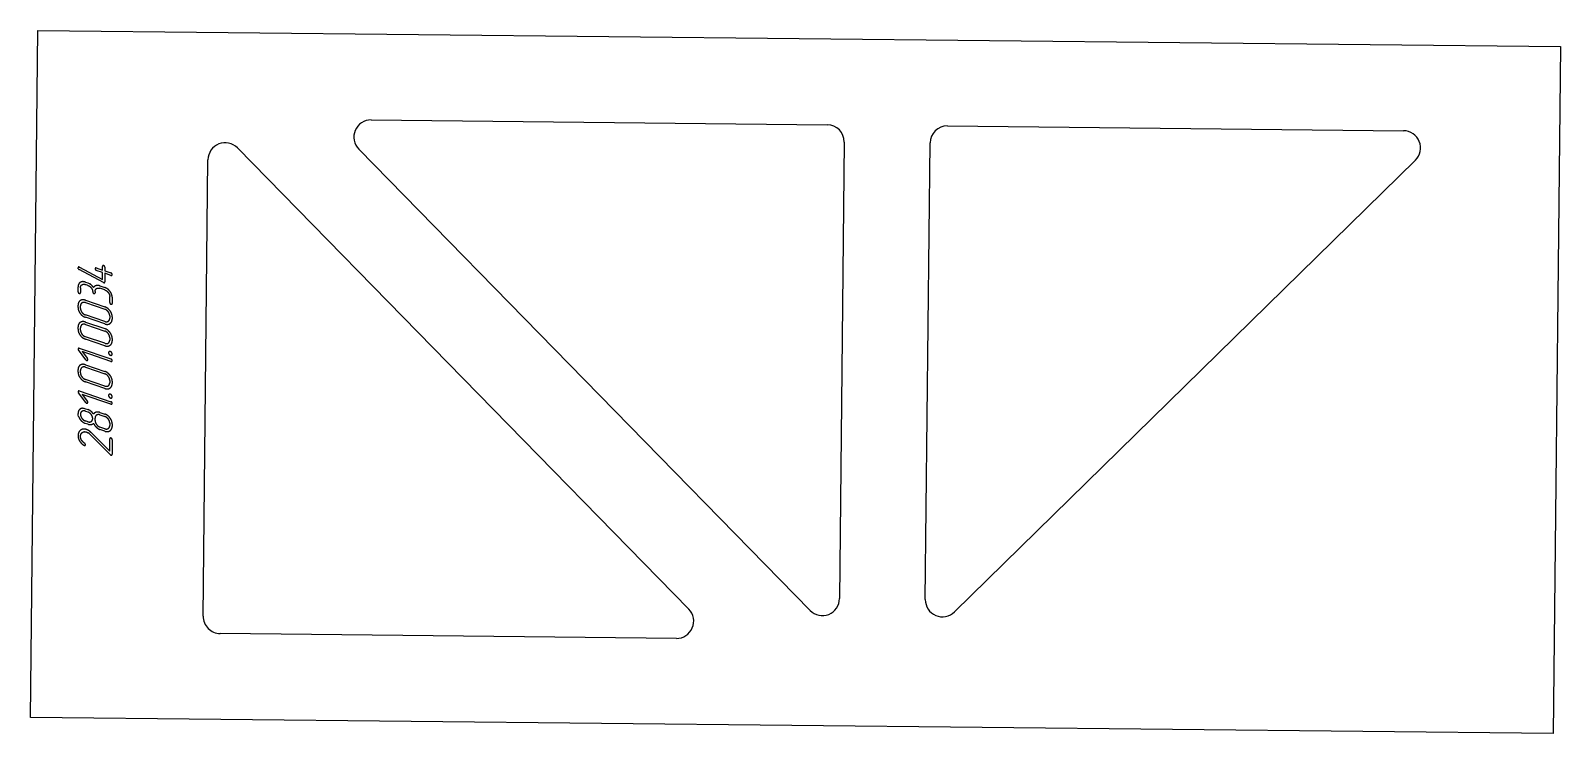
# Model space of a CAD drawing. Header units: millimetres. Extents: x 25 to 917, y 44 to 453.
import ezdxf

# ---------------------------------------------------------------- set-up
doc = ezdxf.new("R2010")
doc.units = ezdxf.units.MM
doc.linetypes.add('K5LT_BASIC', pattern=[0])
doc.layers.add('Engraving', color=7, linetype='Continuous')

msp = doc.modelspace()

# ---------------------------------------------------------------- linework, layer by layer
at = {"color": 143, "linetype": 'K5LT_BASIC', "lineweight": 25, "true_color": 0x33acca}
for p, q in [((25.41, 52.8), (29.57, 452.78)), ((29.57, 452.78), (917, 443.56)), ((917, 443.56), (912.85, 43.58)), ((223.89, 400.76), (489.73, 398)), ((559.73, 397.27), (825.57, 394.51)), ((145.94, 384.5), (409.02, 115.89)), ((479.72, 115.16), (216.64, 383.76)), ((499.63, 387.89), (496.87, 122.05)), ((546.87, 121.53), (549.63, 387.37)), ((126.03, 111.76), (128.79, 377.6)), ((832.47, 377.36), (563.86, 114.28)), ((401.77, 98.89), (135.93, 101.66)), ((912.85, 43.58), (25.41, 52.8))]:
    msp.add_line(p, q, dxfattribs=at)
for centre, start, end in [((223.79, 390.76), 89.40463, 224.40463), ((489.63, 388), 359.40463, 89.40463), ((559.63, 387.27), 89.40463, 179.40463), ((825.47, 384.51), 314.40463, 89.40463), ((138.79, 377.5), 44.40463, 179.40463), ((486.87, 122.15), 224.40463, 359.40463), ((556.86, 121.43), 179.40463, 314.40463), ((136.03, 111.66), 179.40463, 269.40463), ((401.87, 108.89), 269.40463, 44.40463)]:
    msp.add_arc(centre, 10, start, end, dxfattribs=at)
at = {"layer": 'Engraving', "color": 143, "linetype": 'K5LT_BASIC', "lineweight": 25, "true_color": 0x33acca}
for p, q in [((53.21, 314.15), (53.07, 314.63)), ((67.84, 306.09), (53.63, 313.76)), ((53.76, 315.12), (53.92, 315.05)), ((53.92, 315.05), (67.27, 307.84)), ((63.71, 314.58), (67.27, 313.37)), ((67.27, 311.95), (63.71, 313.16)), ((67.27, 313.37), (67.27, 315.52)), ((68.7, 315.03), (68.7, 312.89)), ((68.7, 312.89), (72.25, 311.68)), ((53.07, 300.7), (53.07, 303.54)), ((57.33, 306.35), (58.75, 305.87)), ((58.75, 304.44), (57.33, 304.93)), ((58.75, 305.87), (59.22, 305.71)), ((59.22, 305.71), (59.51, 305.61)), ((59.51, 305.61), (59.79, 305.43)), ((65.86, 304.16), (68.7, 303.2)), ((67.27, 307.84), (67.27, 311.95)), ((68.01, 306.02), (67.84, 306.09)), ((68.7, 311.46), (68.7, 306.49)), ((72.25, 310.26), (68.7, 311.46)), ((54.49, 303.05), (54.49, 300.21)), ((57.33, 295.8), (68.7, 291.94)), ((57.33, 294.38), (68.7, 290.51)), ((63.02, 300.86), (63.02, 300.16)), ((68.7, 301.77), (65.86, 302.74)), ((71.54, 294.42), (71.54, 297.97)), ((72.96, 297.49), (72.96, 293.93)), ((53.07, 291.55), (53.07, 292.97)), ((54.49, 291.07), (54.49, 292.49)), ((68.7, 283.4), (57.33, 287.26)), ((68.7, 281.97), (57.33, 285.84)), ((71.54, 286.69), (71.54, 285.27)), ((72.96, 286.21), (72.96, 284.79)), ((53.07, 278.85), (53.07, 280.27)), ((54.49, 278.37), (54.49, 279.79)), ((57.33, 283.1), (68.7, 279.24)), ((57.33, 281.68), (68.7, 277.81)), ((53.78, 267.86), (72.25, 261.58)), ((68.7, 270.7), (57.33, 274.56)), ((68.7, 269.27), (57.33, 273.14)), ((71.54, 273.99), (71.54, 272.57)), ((72.96, 273.51), (72.96, 272.09)), ((57.54, 261.12), (53.28, 266.82)), ((55.48, 265.86), (58.54, 261.78)), ((72.25, 260.16), (55.48, 265.86)), ((53.07, 253.98), (53.07, 255.4)), ((54.49, 253.5), (54.49, 254.92)), ((57.33, 258.23), (68.7, 254.37)), ((57.33, 256.81), (68.7, 252.94)), ((68.7, 245.83), (57.33, 249.69)), ((57.54, 236.25), (53.28, 241.95)), ((53.78, 242.99), (72.25, 236.71)), ((55.48, 240.99), (58.54, 236.91)), ((72.25, 235.29), (55.48, 240.99)), ((68.7, 244.4), (57.33, 248.27)), ((71.54, 249.12), (71.54, 247.7)), ((72.96, 248.64), (72.96, 247.22)), ((55.67, 232.91), (56.42, 232.87)), ((56.42, 232.87), (56.87, 232.79)), ((56.87, 232.79), (57.32, 232.64)), ((57.32, 232.64), (58.76, 232.15)), ((53.07, 229.37), (53.07, 229.81)), ((53.14, 228.89), (53.07, 229.37)), ((53.35, 228.06), (53.14, 228.89)), ((58.76, 223.62), (57.3, 224.11)), ((57.32, 231.21), (58.77, 230.72)), ((58.77, 225.04), (57.32, 225.53)), ((63.02, 225.73), (63.02, 227.15)), ((65.86, 230.45), (68.7, 229.48)), ((65.86, 229.02), (68.7, 228.06)), ((71.54, 224.25), (71.54, 222.83)), ((72.96, 223.77), (72.96, 222.35)), ((59.49, 218.17), (59, 218.56)), ((60.05, 217.69), (59.49, 218.17)), ((71.85, 205.88), (60.05, 217.69)), ((60.84, 218.61), (71.54, 207.92)), ((68.7, 220.95), (65.86, 221.92)), ((68.7, 219.53), (65.86, 220.5)), ((71.54, 207.92), (71.54, 215.08)), ((72.96, 214.59), (72.96, 206.1)), ((56.69, 211.16), (56.44, 211.29))]:
    msp.add_line(p, q, dxfattribs=at)
for points in [[(53.26, 315.07), (53.07, 314.92), (53.07, 314.63)], [(53.21, 314.15), (53.35, 313.9), (53.63, 313.76)], [(53.76, 315.12), (53.45, 315.23), (53.26, 315.07)], [(63.18, 314.53), (63, 314.37), (63, 314.11)], [(63, 314.11), (63, 313.83), (63.24, 313.53)], [(63.71, 314.58), (63.37, 314.7), (63.18, 314.53)], [(63.24, 313.53), (63.48, 313.24), (63.71, 313.16)], [(67.5, 315.92), (67.27, 315.77), (67.27, 315.52)], [(67.99, 315.99), (67.73, 316.07), (67.5, 315.92)], [(68.47, 315.64), (68.24, 315.9), (67.99, 315.99)], [(68.7, 315.03), (68.7, 315.38), (68.47, 315.64)], [(54.3, 306.14), (53.07, 305.33), (53.07, 303.54)], [(57.33, 306.35), (55.54, 306.96), (54.3, 306.14)], [(54.49, 303.05), (54.49, 304.26), (55.32, 304.79)], [(55.32, 304.79), (56.15, 305.33), (57.33, 304.93)], [(58.75, 304.44), (59.95, 304.04), (60.77, 302.94)], [(60.6, 304.85), (60.17, 305.26), (59.79, 305.43)], [(62.08, 303.16), (61.35, 304.22), (60.6, 304.85)], [(63.61, 304.27), (62.55, 303.97), (62.08, 303.16)], [(65.86, 304.16), (64.67, 304.57), (63.61, 304.27)], [(68.01, 306.02), (68.3, 305.92), (68.5, 306.05)], [(68.5, 306.05), (68.7, 306.18), (68.7, 306.49)], [(71.72, 300.93), (70.48, 302.59), (68.7, 303.2)], [(72.79, 311.3), (72.59, 311.56), (72.25, 311.68)], [(72.25, 310.26), (72.62, 310.13), (72.79, 310.29)], [(72.96, 310.73), (72.96, 311.04), (72.79, 311.3)], [(72.79, 310.29), (72.96, 310.6), (72.96, 310.73)], [(53.07, 300.7), (53.07, 300.34), (53.34, 300.07)], [(54.31, 295.56), (53.07, 294.72), (53.07, 292.97)], [(53.34, 300.07), (53.62, 299.8), (53.78, 299.74)], [(53.78, 299.74), (54.06, 299.65), (54.29, 299.75)], [(54.29, 299.75), (54.49, 299.89), (54.49, 300.21)], [(57.33, 295.8), (55.55, 296.4), (54.31, 295.56)], [(57.33, 294.38), (56.17, 294.77), (55.33, 294.22)], [(60.77, 302.94), (61.6, 301.83), (61.6, 300.64)], [(61.6, 300.64), (61.6, 300.28), (61.87, 300.01)], [(61.87, 300.01), (62.15, 299.74), (62.31, 299.69)], [(62.31, 299.69), (62.59, 299.59), (62.82, 299.7)], [(62.82, 299.7), (63.02, 299.83), (63.02, 300.16)], [(63.02, 300.86), (63.02, 302.07), (63.85, 302.61)], [(63.85, 302.61), (64.68, 303.14), (65.86, 302.74)], [(68.7, 301.77), (69.89, 301.37), (70.72, 300.26)], [(70.72, 300.26), (71.54, 299.16), (71.54, 297.97)], [(71.54, 294.42), (71.54, 294.06), (71.82, 293.79)], [(72.96, 297.49), (72.96, 299.26), (71.72, 300.93)], [(53.07, 291.55), (53.07, 289.76), (54.34, 288.09)], [(54.34, 288.09), (55.62, 286.42), (57.33, 285.84)], [(55.33, 294.22), (54.49, 293.67), (54.49, 292.49)], [(54.49, 291.07), (54.49, 289.89), (55.32, 288.77)], [(55.32, 288.77), (56.15, 287.66), (57.33, 287.26)], [(71.7, 289.66), (70.45, 291.34), (68.7, 291.94)], [(70.73, 288.97), (69.92, 290.1), (68.7, 290.51)], [(71.54, 286.69), (71.54, 287.84), (70.73, 288.97)], [(72.96, 286.21), (72.96, 287.99), (71.7, 289.66)], [(71.82, 293.79), (72.09, 293.52), (72.25, 293.47)], [(72.25, 293.47), (72.54, 293.37), (72.76, 293.48)], [(72.76, 293.48), (72.96, 293.61), (72.96, 293.93)], [(54.31, 282.86), (53.07, 282.02), (53.07, 280.27)], [(53.07, 278.85), (53.07, 277.06), (54.34, 275.39)], [(57.33, 283.1), (55.55, 283.7), (54.31, 282.86)], [(55.33, 281.52), (54.49, 280.97), (54.49, 279.79)], [(54.49, 278.37), (54.49, 277.19), (55.32, 276.07)], [(57.33, 281.68), (56.17, 282.07), (55.33, 281.52)], [(68.7, 283.4), (69.85, 283.01), (70.69, 283.58)], [(68.7, 281.97), (70.49, 281.36), (71.73, 282.26)], [(71.7, 276.96), (70.45, 278.64), (68.7, 279.24)], [(70.73, 276.27), (69.92, 277.4), (68.7, 277.81)], [(70.69, 283.58), (71.54, 284.15), (71.54, 285.27)], [(72.96, 273.51), (72.96, 275.29), (71.7, 276.96)], [(71.73, 282.26), (72.96, 283.15), (72.96, 284.79)], [(53.27, 267.81), (53.08, 267.66), (53.08, 267.37)], [(53.78, 267.86), (53.46, 267.97), (53.27, 267.81)], [(54.34, 275.39), (55.62, 273.72), (57.33, 273.14)], [(55.32, 276.07), (56.15, 274.96), (57.33, 274.56)], [(68.7, 270.7), (69.85, 270.31), (70.69, 270.88)], [(68.7, 269.27), (70.49, 268.66), (71.73, 269.56)], [(70.69, 270.88), (71.54, 271.45), (71.54, 272.57)], [(71.54, 273.99), (71.54, 275.14), (70.73, 276.27)], [(71.73, 269.56), (72.96, 270.45), (72.96, 272.09)], [(53.08, 267.37), (53.08, 267.09), (53.28, 266.82)], [(57.54, 261.12), (57.91, 260.78), (58.03, 260.74)], [(58.03, 260.74), (58.33, 260.64), (58.54, 260.78)], [(58.75, 261.22), (58.75, 261.49), (58.54, 261.78)], [(58.54, 260.78), (58.75, 260.92), (58.75, 261.22)], [(71.17, 265.81), (70.83, 265.59), (70.83, 265.2)], [(70.83, 265.2), (70.83, 264.68), (71.24, 264.27)], [(71.9, 265.91), (71.51, 266.04), (71.17, 265.81)], [(71.24, 264.27), (71.66, 263.86), (71.9, 263.77)], [(72.62, 265.38), (72.28, 265.78), (71.9, 265.91)], [(71.9, 263.77), (72.32, 263.63), (72.66, 263.8)], [(72.79, 261.2), (72.59, 261.47), (72.25, 261.58)], [(72.25, 260.16), (72.62, 260.03), (72.79, 260.19)], [(72.96, 264.48), (72.96, 264.99), (72.62, 265.38)], [(72.66, 263.8), (72.96, 263.98), (72.96, 264.48)], [(72.96, 260.63), (72.96, 260.94), (72.79, 261.2)], [(72.79, 260.19), (72.96, 260.5), (72.96, 260.63)], [(54.31, 257.99), (53.07, 257.15), (53.07, 255.4)], [(53.07, 253.98), (53.07, 252.19), (54.34, 250.52)], [(57.33, 258.23), (55.55, 258.83), (54.31, 257.99)], [(54.34, 250.52), (55.62, 248.85), (57.33, 248.27)], [(55.33, 256.65), (54.49, 256.1), (54.49, 254.92)], [(54.49, 253.5), (54.49, 252.32), (55.32, 251.2)], [(55.32, 251.2), (56.15, 250.09), (57.33, 249.69)], [(57.33, 256.81), (56.17, 257.2), (55.33, 256.65)], [(71.7, 252.09), (70.45, 253.77), (68.7, 254.37)], [(70.73, 251.4), (69.92, 252.53), (68.7, 252.94)], [(71.54, 249.12), (71.54, 250.27), (70.73, 251.4)], [(72.96, 248.64), (72.96, 250.42), (71.7, 252.09)], [(53.27, 242.94), (53.08, 242.79), (53.08, 242.5)], [(53.08, 242.5), (53.08, 242.22), (53.28, 241.95)], [(53.78, 242.99), (53.46, 243.1), (53.27, 242.94)], [(68.7, 245.83), (69.85, 245.43), (70.69, 246.01)], [(68.7, 244.4), (70.49, 243.79), (71.73, 244.69)], [(70.69, 246.01), (71.54, 246.58), (71.54, 247.7)], [(71.17, 240.94), (70.83, 240.72), (70.83, 240.33)], [(71.9, 241.03), (71.51, 241.17), (71.17, 240.94)], [(71.73, 244.69), (72.96, 245.58), (72.96, 247.22)], [(72.62, 240.51), (72.28, 240.9), (71.9, 241.03)], [(54.3, 232.43), (53.07, 231.57), (53.07, 229.81)], [(55.67, 232.91), (54.9, 232.86), (54.3, 232.43)], [(57.54, 236.25), (57.91, 235.91), (58.03, 235.87)], [(58.03, 235.87), (58.33, 235.77), (58.54, 235.91)], [(58.75, 236.35), (58.75, 236.62), (58.54, 236.91)], [(58.54, 235.91), (58.75, 236.05), (58.75, 236.35)], [(60.61, 231.13), (59.8, 231.79), (58.76, 232.15)], [(70.83, 240.33), (70.83, 239.81), (71.24, 239.4)], [(71.24, 239.4), (71.66, 238.99), (71.9, 238.9)], [(71.9, 238.9), (72.32, 238.76), (72.66, 238.93)], [(72.79, 236.33), (72.59, 236.6), (72.25, 236.71)], [(72.25, 235.29), (72.62, 235.16), (72.79, 235.32)], [(72.96, 239.61), (72.96, 240.12), (72.62, 240.51)], [(72.66, 238.93), (72.96, 239.11), (72.96, 239.61)], [(72.96, 235.76), (72.96, 236.07), (72.79, 236.33)], [(72.79, 235.32), (72.96, 235.63), (72.96, 235.76)], [(53.35, 228.06), (53.66, 227.21), (54.29, 226.37)], [(54.29, 226.37), (55.66, 224.67), (57.3, 224.11)], [(55.31, 231.07), (54.49, 230.53), (54.49, 229.35)], [(54.49, 229.35), (54.49, 228.17), (55.31, 227.05)], [(57.32, 231.21), (56.14, 231.62), (55.31, 231.07)], [(55.31, 227.05), (56.12, 225.94), (57.32, 225.53)], [(58.76, 223.62), (59.77, 223.27), (60.63, 223.41)], [(60.79, 229.18), (59.98, 230.31), (58.77, 230.72)], [(58.77, 225.04), (59.95, 224.64), (60.77, 225.18)], [(62.08, 229.44), (61.41, 230.47), (60.61, 231.13)], [(60.63, 223.41), (61.48, 223.55), (62.08, 224.07)], [(60.77, 225.18), (61.6, 225.73), (61.6, 226.9)], [(61.6, 226.9), (61.6, 228.06), (60.79, 229.18)], [(63.6, 230.55), (62.55, 230.25), (62.08, 229.44)], [(62.08, 224.07), (62.78, 222.74), (63.77, 221.8)], [(63.85, 228.89), (63.02, 228.35), (63.02, 227.15)], [(63.02, 225.73), (63.02, 224.55), (63.85, 223.43)], [(65.86, 230.45), (64.66, 230.85), (63.6, 230.55)], [(65.86, 229.02), (64.68, 229.42), (63.85, 228.89)], [(63.85, 223.43), (64.68, 222.32), (65.86, 221.92)], [(71.72, 227.21), (70.48, 228.88), (68.7, 229.48)], [(70.72, 226.55), (69.89, 227.65), (68.7, 228.06)], [(71.54, 224.25), (71.54, 225.44), (70.72, 226.55)], [(72.96, 223.77), (72.96, 225.54), (71.72, 227.21)], [(54.45, 220.06), (53.06, 218.93), (53.06, 216.9)], [(53.06, 216.9), (53.06, 215.42), (53.84, 214.03)], [(53.84, 214.03), (54.7, 212.47), (56.44, 211.29)], [(57.94, 220.55), (55.91, 221.24), (54.45, 220.06)], [(54.51, 216.47), (54.51, 217.18), (54.78, 217.79)], [(55.05, 214.46), (54.51, 215.49), (54.51, 216.47)], [(54.78, 217.79), (55.06, 218.39), (55.51, 218.75)], [(56.92, 212.46), (55.6, 213.43), (55.05, 214.46)], [(55.51, 218.75), (56.51, 219.57), (57.94, 219.08)], [(59.31, 219.87), (58.64, 220.31), (57.94, 220.55)], [(57.94, 219.08), (58.48, 218.9), (59, 218.56)], [(60.84, 218.61), (59.97, 219.43), (59.31, 219.87)], [(63.77, 221.8), (64.77, 220.87), (65.86, 220.5)], [(68.7, 220.95), (69.85, 220.56), (70.69, 221.14)], [(68.7, 219.53), (70.49, 218.92), (71.73, 219.82)], [(70.69, 221.14), (71.54, 221.71), (71.54, 222.83)], [(71.77, 215.48), (71.54, 215.33), (71.54, 215.08)], [(71.73, 219.82), (72.96, 220.71), (72.96, 222.35)], [(72.25, 215.55), (71.99, 215.63), (71.77, 215.48)], [(72.73, 215.2), (72.51, 215.46), (72.25, 215.55)], [(72.96, 214.59), (72.96, 214.93), (72.73, 215.2)], [(56.69, 211.16), (57, 211.05), (57.2, 211.2)], [(57.26, 212.1), (57.15, 212.29), (56.92, 212.46)], [(57.2, 211.2), (57.39, 211.36), (57.39, 211.66)], [(57.39, 211.66), (57.34, 211.91), (57.26, 212.1)], [(71.85, 205.88), (72, 205.73), (72.2, 205.66)], [(72.2, 205.66), (72.49, 205.56), (72.74, 205.68)], [(72.74, 205.68), (72.96, 205.84), (72.96, 206.1)]]:
    msp.add_open_spline(points, degree=2, dxfattribs=at)

doc.saveas('drawing.dxf')
